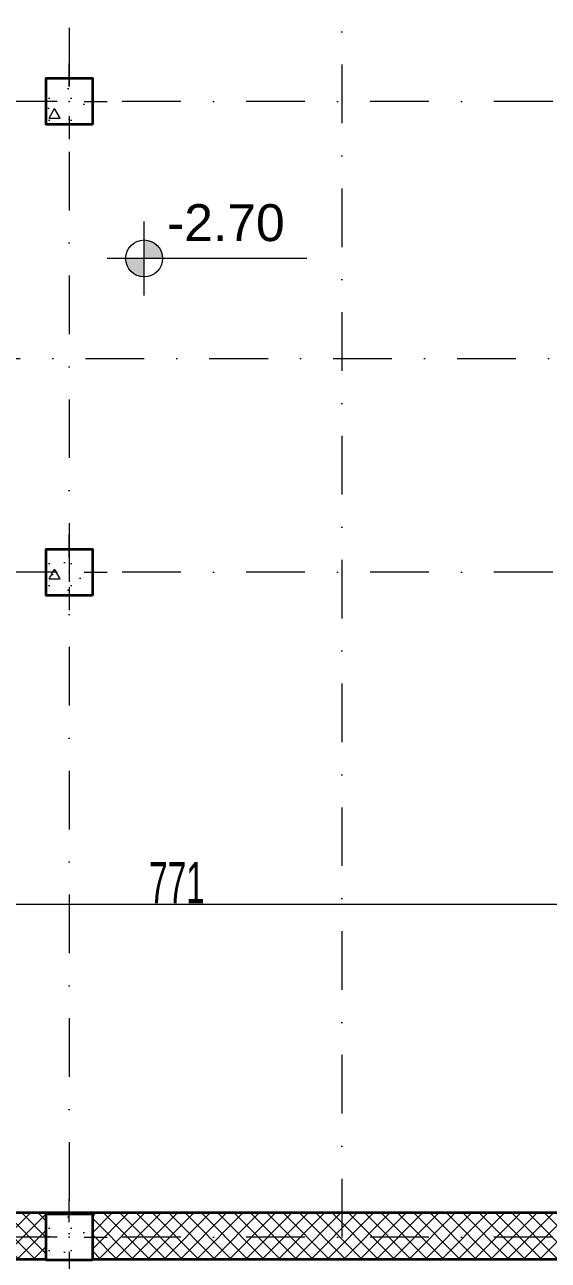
# Model space of a CAD drawing. Header units: millimetres. Extents: x 917196 to 1040943, y -9546 to 18600.
# Drawn here: x 1029726 to 1032558, y 1231 to 7921 of the extents above; entities that cross this region are included whole.
import ezdxf

# ---------------------------------------------------------------- set-up
doc = ezdxf.new("R2010")
doc.units = ezdxf.units.MM
doc.header["$MEASUREMENT"] = 0
doc.linetypes.add('Dot & Dashed', pattern=[670.277762, 317.5, -176.388889, 0, -176.388874])
for name, color, linetype, lineweight, true_color in [('Dimensioning - General_Pen_No__25', 7, 'Continuous', 13, 0x40a5ff), ('Marker - Section_Pen_No__85', 7, 'Continuous', 13, 0xaaaaaa), ('New_Structural - Bearing_Pen_No__168', 7, 'Continuous', 13, 0x6a6a6a), ('New_Structural - Bearing_Pen_No__169', 7, 'Continuous', 13, 0x6a6a6a), ('New_Structural - Bearing_Pen_No__8', 7, 'Continuous', 35, 0xa80f02), ('OSKI', 7, 'Continuous', 20, 0x156a84)]:
    doc.layers.add(name, color=color, linetype=linetype, lineweight=lineweight, true_color=true_color)
for name, color, linetype, lineweight in [('dimenzija', 7, 'Continuous', 13), ('dimenzuja vnatre', 251, 'Continuous', 9), ('New_Structural - Bearing_Pen_No__20', 1, 'Continuous', 0), ('New_Structural - Bearing_Pen_No__27', 7, 'Continuous', 25)]:
    doc.layers.add(name, color=color, linetype=linetype, lineweight=lineweight)
doc.styles.add('GENERATED_STYLE_1', font='arial.ttf')
doc.styles.add('PLATEIA', font='CGSAPPS.shx', dxfattribs={"width": 0.6})
doc.dimstyles.new('100v', dxfattribs={"dimtxt": 225, "dimasz": 1, "dimexe": 0.18, "dimexo": 0.0625, "dimgap": 4, "dimtad": 1, "dimdec": 0, "dimlfac": 0.1, "dimzin": 12, "dimdsep": 46, "dimtxsty": 'PLATEIA', "dimblk": 'A$C321216CB', "dimcen": 0.09, "dimse1": 1, "dimse2": 1, "dimclrd": 256, "dimclrt": 256, "dimadec": 3, "dimazin": 0, "dimtfac": 1, "dimtdec": 0, "dimtix": 1, "dimtmove": 2, "dimatfit": 3, "dimldrblk": 'A$C321216CB', "dimfxl": 1, "dimtolj": 1, "dimtzin": 0, "dimlwd": -1, "dimarcsym": 0})
pattern_1 = [(0, (1591457, -26256.6), (0, 623.5383), [60, -300]), (0, (1591637, -25944.85), (0, 623.5383), [60, -300]), (60, (1591457, -26256.6), (-540, 311.76916), [60, -300]), (60, (1591817, -26256.6), (-540, 311.76916), [60, -300]), (120, (1591517, -26256.6), (540, 311.76916), [60, -300]), (120, (1591877, -26256.6), (540, 311.76916), [60, -300]), (0, (1591456.98, -26196.62), (0, 120.000005), [0, -120.000005, 0, -180.000007]), (45, (1591516.98, -26196.62), (-84.852817, 84.852817), [0, -90.000004, 0, -150.000006])]
pattern_2 = [(45, (1012807.07, -14138.004), (-44.19417, 44.19417), []), (135, (1012807.07, -14138.004), (-44.19417, -44.19417), [])]

# ---------------------------------------------------------------- blocks, each defined once
blk = doc.blocks.new('A$C321216CB')
for p, q in [((0, -75.3), (0, 75.3)), ((-53.8, 0), (53.8, 0)), ((-38.1, -38.1), (38.1, 38.1))]:
    blk.add_line(p, q)
blk = doc.blocks.new('*D279')
at = {"layer": 'DEFPOINTS', "color": 0, "transparency": 16777216}
for p in [(1026441.8, 1231.2), (1036441.8, 1231.2), (1036441.8, -1360)]:
    blk.add_point(p, dxfattribs=at)
at = {"layer": 'dimenzija', "transparency": 16777216}
blk.add_line((1026442.8, -1360), (1036440.8, -1360), dxfattribs=at)
at = {"layer": 'dimenzija', "transparency": 16777216, "rotation": 180}
blk.add_blockref('A$C321216CB', (1026441.8, -1360), dxfattribs=at)
at = {"layer": 'dimenzija', "transparency": 16777216}
blk.add_blockref('A$C321216CB', (1036441.8, -1360), dxfattribs=at)
at = {"layer": 'dimenzija', "transparency": 16777216, "insert": (1031441.8, -1243.5), "char_height": 225, "attachment_point": 5, "style": 'PLATEIA'}
blk.add_mtext('\\A1;1000', dxfattribs=at)
blk = doc.blocks.new('*D303')
at = {"layer": 'DEFPOINTS', "color": 0, "transparency": 16777216}
for p in [(1034406.7, 3158.9), (1034406.7, 2834.1), (1026691.8, 2491.3)]:
    blk.add_point(p, dxfattribs=at)
at = {"layer": 'dimenzuja vnatre', "transparency": 16777216}
blk.add_line((1026692.8, 3158.9), (1034405.7, 3158.9), dxfattribs=at)
at = {"layer": 'dimenzuja vnatre', "transparency": 16777216, "rotation": 180}
blk.add_blockref('A$C321216CB', (1026691.8, 3158.9), dxfattribs=at)
at = {"layer": 'dimenzuja vnatre', "transparency": 16777216}
blk.add_blockref('A$C321216CB', (1034406.7, 3158.9), dxfattribs=at)
at = {"layer": 'dimenzuja vnatre', "transparency": 16777216, "insert": (1030549.3, 3275.4), "char_height": 225, "attachment_point": 5, "style": 'PLATEIA'}
blk.add_mtext('\\A1;771', dxfattribs=at)

msp = doc.modelspace()

# ---------------------------------------------------------------- hatches: boundary and pattern name
at = {"layer": 'Dimensioning - General_Pen_No__25', "linetype": 'Continuous'}
for points in [[(1030371.8, 6655.5), (1030471.8, 6655.5), (1030464.2, 6693.8), (1030442.5, 6726.2), (1030410.1, 6747.9), (1030371.8, 6755.5)], [(1030371.8, 6655.5), (1030372.4, 6555.5), (1030334.1, 6562.9), (1030301.5, 6584.4), (1030279.7, 6616.7), (1030271.8, 6654.9)]]:
    msp.add_hatch(color=256, dxfattribs=at).paths.add_polyline_path(points, flags=0)
at = {"layer": 'New_Structural - Bearing_Pen_No__168', "linetype": 'Continuous', "lineweight": 13, "true_color": 0x9ea0a3}
h = msp.add_hatch(dxfattribs=at)
h.set_pattern_fill('ANSI37', color=253, scale=500, style=0)
h.set_pattern_definition(pattern_2)
h.paths.add_polyline_path([(1029841.8, 1486.6), (1026691.8, 1486.6), (1026691.8, 1236.6), (1029841.8, 1236.6)])
h = msp.add_hatch(dxfattribs=at)
h.set_pattern_fill('ANSI37', color=253, scale=500, style=0)
h.set_pattern_definition(pattern_2)
h.paths.add_polyline_path([(1032791.8, 1486.6), (1030091.8, 1486.6), (1030091.8, 1236.6), (1032791.8, 1236.6)])
at = {"layer": 'New_Structural - Bearing_Pen_No__169', "linetype": 'Continuous', "lineweight": 13, "true_color": 0x68b353}
h = msp.add_hatch(dxfattribs=at)
h.set_pattern_fill('STRUCTURAL_CONCRETE', color=85, style=0, pattern_type=2)
h.set_pattern_definition(pattern_1)
h.paths.add_polyline_path([(1030091.8, 7381.2), (1030091.8, 7631.2), (1029841.8, 7631.2), (1029841.8, 7381.2)])
h = msp.add_hatch(dxfattribs=at)
h.set_pattern_fill('STRUCTURAL_CONCRETE', color=85, style=0, pattern_type=2)
h.set_pattern_definition(pattern_1)
h.paths.add_polyline_path([(1030091.8, 4831.2), (1030091.8, 5081.2), (1029841.8, 5081.2), (1029841.8, 4831.2)])
h = msp.add_hatch(dxfattribs=at)
h.set_pattern_fill('STRUCTURAL_CONCRETE', color=85, style=0, pattern_type=2)
h.set_pattern_definition(pattern_1)
h.paths.add_polyline_path([(1030091.8, 1231.2), (1030091.8, 1481.2), (1029841.8, 1481.2), (1029841.8, 1231.2)])

# ---------------------------------------------------------------- linework, layer by layer
at = {"layer": 'Dimensioning - General_Pen_No__25'}
for p, q in [((1030371.8, 6455.5), (1030371.8, 6855.5)), ((1031251.3, 6655.5), (1030171.8, 6655.5))]:
    msp.add_line(p, q, dxfattribs=at)
at = {"layer": 'Dimensioning - General_Pen_No__25', "linetype": 'Continuous'}
msp.add_circle((1030371.8, 6655.5), 100, dxfattribs=at)
at = {"layer": 'Marker - Section_Pen_No__85', "color": 253, "linetype": 'Dot & Dashed', "lineweight": 13, "true_color": 0xaaaaaa}
for p, q in [((1031441.8, 17090.7), (1031441.8, -3912.3)), ((1020668.9, 6114.6), (1039950.9, 6114.6))]:
    msp.add_line(p, q, dxfattribs=at)
at = {"layer": 'New_Structural - Bearing_Pen_No__20', "color": 1, "linetype": 'Continuous', "lineweight": 0}
for p, q in [((1029966.8, 7586.2), (1029966.8, 7711.2)), ((1029886.8, 7506.2), (1029761.8, 7506.2)), ((1030046.8, 7506.2), (1030171.8, 7506.2)), ((1029966.8, 7426.2), (1029966.8, 7301.2)), ((1029966.8, 5036.2), (1029966.8, 5161.2)), ((1029886.8, 4956.2), (1029761.8, 4956.2)), ((1030046.8, 4956.2), (1030171.8, 4956.2)), ((1029966.8, 4876.2), (1029966.8, 4751.2)), ((1029966.8, 1436.2), (1029966.8, 1561.2)), ((1029886.8, 1356.2), (1029761.8, 1356.2)), ((1030046.8, 1356.2), (1030171.8, 1356.2)), ((1029966.8, 1276.2), (1029966.8, 1151.2))]:
    msp.add_line(p, q, dxfattribs=at)
for p in [(1029966.8, 7506.2), (1029966.8, 4956.2), (1029966.8, 1356.2)]:
    msp.add_point(p, dxfattribs=at)
at = {"layer": 'New_Structural - Bearing_Pen_No__27', "color": 7, "linetype": 'Continuous', "lineweight": 35}
for points in [[(1036191.8, 1486.6), (1026691.8, 1486.6)], [(1026691.8, 1236.6), (1029841.8, 1236.6)], [(1030091.8, 1236.6), (1032791.8, 1236.6)]]:
    msp.add_lwpolyline(points, dxfattribs=at)
at = {"layer": 'New_Structural - Bearing_Pen_No__8', "color": 14, "linetype": 'Continuous', "lineweight": 35, "true_color": 0xa80f02}
for points in [[(1030091.8, 7381.2), (1029841.8, 7381.2), (1029841.8, 7631.2), (1030091.8, 7631.2)], [(1030091.8, 4831.2), (1029841.8, 4831.2), (1029841.8, 5081.2), (1030091.8, 5081.2)], [(1030091.8, 1231.2), (1029841.8, 1231.2), (1029841.8, 1481.2), (1030091.8, 1481.2)]]:
    msp.add_lwpolyline(points, close=True, dxfattribs=at)
at = {"layer": 'OSKI', "linetype": 'Dot & Dashed'}
for p, q in [((1029966.8, 15277.9), (1029966.8, -2909.4)), ((1039956.5, 7506.2), (1022818.1, 7506.2)), ((1039956.5, 4956.2), (1022818.1, 4956.2)), ((1039956.5, 1356.2), (1022818.1, 1356.2))]:
    msp.add_line(p, q, dxfattribs=at)

# ---------------------------------------------------------------- texts
at = {"layer": 'Dimensioning - General_Pen_No__25', "insert": (1030495.8, 6746.6), "char_height": 200, "attachment_point": 7, "style": 'GENERATED_STYLE_1'}
msp.add_mtext('-2.70', dxfattribs=at)

# ---------------------------------------------------------------- dimensions: what is measured, and where the dimension line sits
at = {"layer": 'dimenzija'}
dim = msp.add_linear_dim(base=(1036441.8, -1360), p1=(1026441.8, 1231.2), p2=(1036441.8, 1231.2), dimstyle='100v', dxfattribs=at)
dim.commit()
dim.dimension.update_dxf_attribs({"geometry": '*D279', "text_midpoint": (1031441.8, -1243.5)})
at = {"layer": 'dimenzuja vnatre'}
dim = msp.add_linear_dim(base=(1034406.7, 3158.9), p1=(1026691.8, 2491.3), p2=(1034406.7, 2834.1), dimstyle='100v', dxfattribs=at)
dim.commit()
dim.dimension.update_dxf_attribs({"geometry": '*D303', "text_midpoint": (1030549.3, 3275.4)})

doc.saveas('drawing.dxf')
